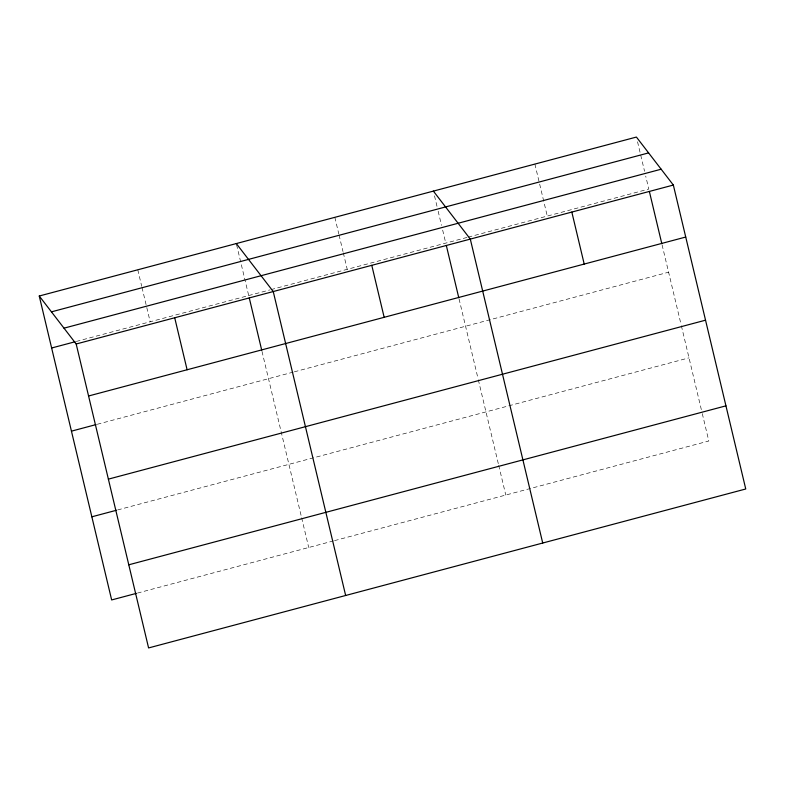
<?xml version="1.0" encoding="UTF-8"?>
<svg xmlns="http://www.w3.org/2000/svg" width="785" height="785" viewBox="0 0 785 785"><rect width="100%" height="100%" fill="white"/><g stroke="black" fill="none" stroke-linecap="round" stroke-linejoin="round"><path stroke-width="0.59" stroke-dasharray="3.92 2.94" d="M76.273 341.446L269.814 289.93M270.982 289.616L467.006 237.443M468.184 237.129L648.793 189.057L645.702 176.056M97.252 424.283L293.139 372.139M294.316 371.825L668.604 272.199M117.662 509.936L689.004 357.852M137.463 593.077L333.35 540.943M334.528 540.63L708.816 441.003L701.741 411.301M637.538 141.781L644.573 171.326M662.089 244.881L681.076 324.548M681.36 325.736L701.456 410.113M534.889 164.085L547.273 216.071M434.498 195.828L437.029 206.465M438.158 211.194L441.533 225.374M442.661 230.093L445.762 243.095M459.058 298.918L478.036 378.586M478.32 379.773L498.426 464.161M498.71 465.348L505.785 495.041M334.842 217.327L338.786 233.871M339.061 235.058L343.006 251.602M343.29 252.78L347.225 269.324M236.589 244.734L248.698 295.552M261.994 351.376L301.361 516.618M301.646 517.806L308.721 547.498M137.777 269.785L141.722 286.329M142.006 287.506L150.17 321.781"/><path stroke-width="1.18" d="M39.25 296.014L636.409 137.061L673.344 185.054L745.75 488.986L148.591 647.939L76.184 343.997L39.25 296.014L111.656 599.946L136.296 593.391M51.437 311.851L648.596 152.898M63.997 328.169L661.156 169.217M51.633 348L75.095 341.76M76.184 343.997L673.344 185.054M88.568 395.993L685.727 237.041M71.445 431.151L96.074 424.587M108.379 479.135L705.538 320.182M91.855 516.805L116.484 510.25M128.789 564.798L725.939 405.845M433.369 191.098L470.303 239.091L542.72 543.034M236.314 243.556L273.249 291.549L345.655 595.491M649.362 191.432L661.814 243.693M571.823 212.068L584.207 264.064M446.322 245.469L458.774 297.731M371.776 265.32L384.159 317.317M249.267 297.927L261.719 350.188M174.712 317.778L187.105 369.764"/></g></svg>
